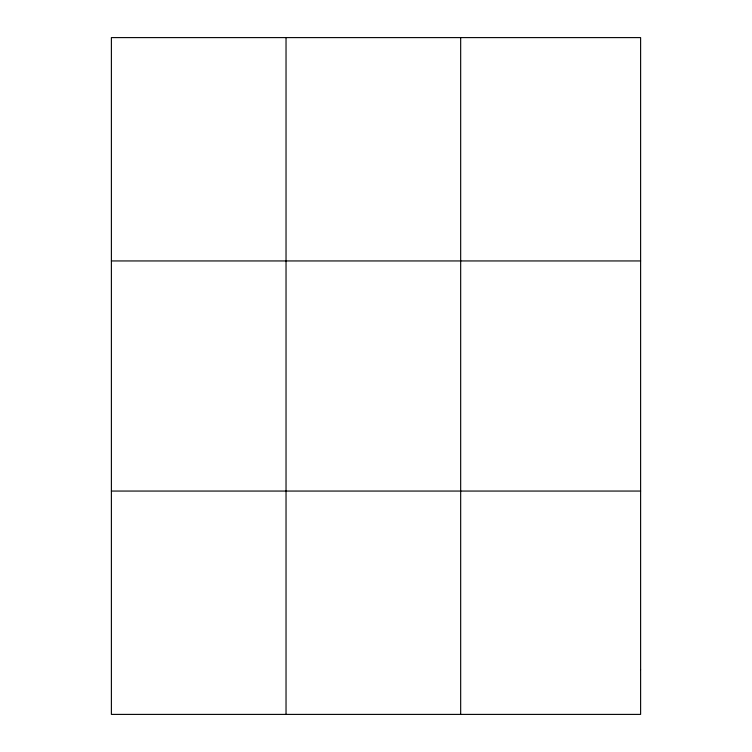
<?xml version="1.0" encoding="UTF-8"?>
<svg xmlns="http://www.w3.org/2000/svg" width="752" height="752" viewBox="0 0 752 752"><rect width="100%" height="100%" fill="white"/><g stroke="black" fill="none" stroke-linecap="round" stroke-linejoin="round"><path stroke-width="1.13" d="M286.033 714.4L286.033 37.6M460.675 714.4L460.675 37.6M111.39 260.944L640.61 260.944M111.39 491.056L640.61 491.056M640.61 669.731L640.61 714.4L111.39 714.4L111.39 37.6L640.61 37.6L640.61 669.731"/></g></svg>
